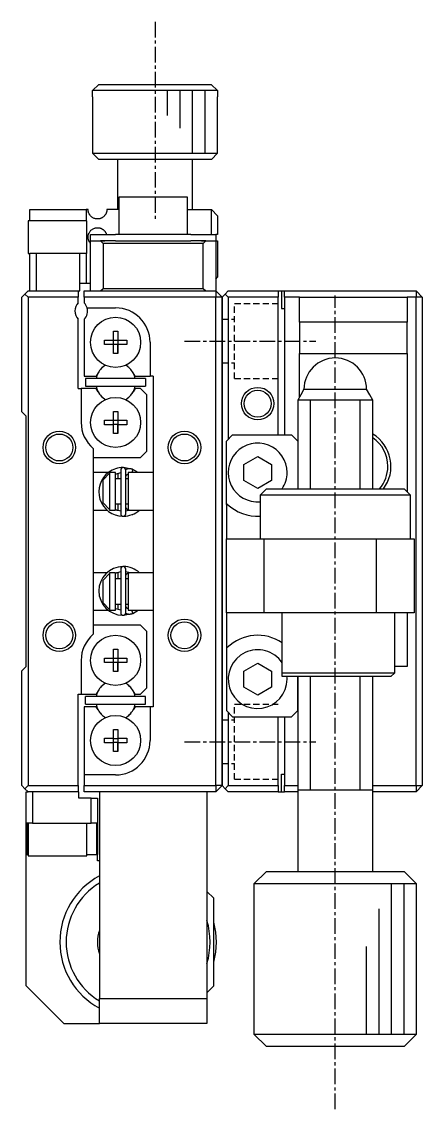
# Model space of a CAD drawing. Extents: x 10 to 345, y 10 to 214.
# Drawn here: x 36.3 to 68.3, y 82.5 to 169.3 of the extents above; entities that cross this region are included whole.
import ezdxf

# ---------------------------------------------------------------- set-up
doc = ezdxf.new("R2010")
doc.units = 0
doc.linetypes.add('CENTER', pattern=[2, 1.25, -0.25, 0.25, -0.25])
doc.linetypes.add('DASHED', pattern=[0.75, 0.5, -0.25])
doc.layers.get('0').update_dxf_attribs({"linetype": 'CONTINUOUS'})
doc.layers.add('CENTER', color=1, linetype='CENTER')

msp = doc.modelspace()

# ---------------------------------------------------------------- linework, layer by layer
at = {"color": 7, "linetype": 'CONTINUOUS'}
for p, q in [((42.002, 163.817), (42.504, 164.317)), ((42.504, 164.317), (51.468, 164.317)), ((51.468, 164.317), (51.97, 163.817)), ((41.986, 163.317), (42.002, 163.317)), ((41.986, 163.317), (41.986, 158.817)), ((51.97, 163.817), (42.002, 163.817)), ((42.002, 163.317), (42.002, 163.817)), ((51.97, 163.817), (51.97, 163.317)), ((51.97, 163.317), (51.986, 163.317)), ((51.986, 158.817), (51.986, 163.317)), ((41.986, 158.817), (51.986, 158.817)), ((41.986, 158.817), (42.486, 158.317)), ((51.486, 158.317), (42.486, 158.317)), ((43.986, 158.317), (43.986, 154.317)), ((49.986, 154.317), (49.986, 158.317)), ((51.486, 158.317), (51.986, 158.817)), ((49.586, 155.317), (44.086, 155.317)), ((44.086, 155.317), (44.086, 152.317)), ((49.586, 152.317), (49.586, 155.317)), ((36.986, 154.317), (41.486, 154.317)), ((36.986, 153.417), (36.986, 154.317)), ((41.486, 154.317), (41.486, 153.417)), ((41.636, 154.317), (41.486, 154.317)), ((41.636, 154.304), (41.636, 154.317)), ((41.636, 154.292), (41.636, 154.304)), ((41.637, 154.28), (41.636, 154.292)), ((41.637, 154.268), (41.637, 154.28)), ((41.638, 154.255), (41.637, 154.268)), ((41.64, 154.24), (41.638, 154.255)), ((41.641, 154.225), (41.64, 154.24)), ((41.643, 154.21), (41.641, 154.225)), ((41.646, 154.196), (41.643, 154.21)), ((41.648, 154.181), (41.646, 154.196)), ((41.651, 154.168), (41.648, 154.181)), ((41.657, 154.14), (41.651, 154.168)), ((41.664, 154.113), (41.657, 154.14)), ((41.672, 154.088), (41.664, 154.113)), ((41.68, 154.063), (41.672, 154.088)), ((41.689, 154.04), (41.68, 154.063)), ((41.698, 154.018), (41.689, 154.04)), ((41.718, 153.976), (41.698, 154.018)), ((41.739, 153.937), (41.718, 153.976)), ((41.762, 153.9), (41.739, 153.937)), ((41.793, 153.858), (41.762, 153.9)), ((41.826, 153.818), (41.793, 153.858)), ((41.862, 153.78), (41.826, 153.818)), ((41.899, 153.746), (41.862, 153.78)), ((41.938, 153.715), (41.899, 153.746)), ((42.857, 153.733), (42.827, 153.71)), ((42.883, 153.756), (42.857, 153.733)), ((42.909, 153.78), (42.883, 153.756)), ((42.935, 153.806), (42.909, 153.78)), ((42.959, 153.833), (42.935, 153.806)), ((42.982, 153.862), (42.959, 153.833)), ((43.004, 153.892), (42.982, 153.862)), ((43.019, 153.915), (43.004, 153.892)), ((43.033, 153.939), (43.019, 153.915)), ((43.047, 153.963), (43.033, 153.939)), ((43.06, 153.988), (43.047, 153.963)), ((43.072, 154.013), (43.06, 153.988)), ((43.082, 154.039), (43.072, 154.013)), ((43.092, 154.065), (43.082, 154.039)), ((43.101, 154.091), (43.092, 154.065)), ((43.109, 154.119), (43.101, 154.091)), ((43.116, 154.147), (43.109, 154.119)), ((43.122, 154.176), (43.116, 154.147)), ((43.127, 154.204), (43.122, 154.176)), ((43.131, 154.232), (43.127, 154.204)), ((43.134, 154.26), (43.131, 154.232)), ((43.135, 154.289), (43.134, 154.26)), ((43.136, 154.317), (43.135, 154.289)), ((44.086, 154.317), (43.136, 154.317)), ((49.586, 154.317), (51.486, 154.317)), ((51.486, 152.317), (51.486, 154.317)), ((51.986, 153.817), (51.486, 154.317)), ((51.986, 153.817), (51.986, 152.317)), ((41.536, 153.417), (36.836, 153.417)), ((36.836, 153.417), (36.836, 150.817)), ((41.536, 150.817), (41.536, 153.417)), ((41.979, 153.687), (41.938, 153.715)), ((42.022, 153.661), (41.979, 153.687)), ((42.068, 153.638), (42.022, 153.661)), ((42.117, 153.616), (42.068, 153.638)), ((42.17, 153.599), (42.117, 153.616)), ((42.224, 153.585), (42.17, 153.599)), ((42.265, 153.577), (42.224, 153.585)), ((42.233, 152.851), (42.278, 152.859)), ((42.307, 153.571), (42.265, 153.577)), ((42.278, 152.859), (42.325, 152.864)), ((42.351, 153.568), (42.307, 153.571)), ((42.325, 152.864), (42.373, 152.867)), ((42.395, 153.567), (42.351, 153.568)), ((42.373, 152.867), (42.422, 152.866)), ((42.44, 153.569), (42.395, 153.567)), ((42.422, 152.866), (42.472, 152.862)), ((42.485, 153.574), (42.44, 153.569)), ((42.472, 152.862), (42.523, 152.854)), ((42.532, 153.581), (42.485, 153.574)), ((42.566, 153.589), (42.532, 153.581)), ((42.6, 153.598), (42.566, 153.589)), ((42.635, 153.609), (42.6, 153.598)), ((42.669, 153.622), (42.635, 153.609)), ((42.701, 153.636), (42.669, 153.622)), ((42.733, 153.652), (42.701, 153.636)), ((42.765, 153.67), (42.733, 153.652)), ((42.796, 153.689), (42.765, 153.67)), ((42.827, 153.71), (42.796, 153.689)), ((41.636, 152.14), (41.637, 152.15)), ((41.636, 152.13), (41.636, 152.14)), ((41.636, 152.119), (41.636, 152.13)), ((41.636, 152.109), (41.636, 152.119)), ((41.636, 152.098), (41.636, 152.109)), ((41.636, 152.087), (41.636, 152.098)), ((41.637, 152.077), (41.636, 152.087)), ((41.637, 152.161), (41.638, 152.172)), ((41.637, 152.15), (41.637, 152.161)), ((41.638, 152.066), (41.637, 152.077)), ((41.638, 152.172), (41.639, 152.182)), ((41.639, 152.053), (41.638, 152.066)), ((41.639, 152.182), (41.64, 152.192)), ((41.64, 152.039), (41.639, 152.053)), ((41.64, 152.192), (41.641, 152.205)), ((41.641, 152.026), (41.64, 152.039)), ((41.641, 152.205), (41.643, 152.218)), ((41.643, 152.01), (41.641, 152.026)), ((41.643, 152.218), (41.645, 152.231)), ((41.646, 151.994), (41.643, 152.01)), ((41.645, 152.231), (41.647, 152.243)), ((41.649, 151.979), (41.646, 151.994)), ((41.647, 152.243), (41.65, 152.26)), ((41.65, 152.26), (41.653, 152.276)), ((41.653, 152.276), (41.656, 152.291)), ((41.656, 152.291), (41.664, 152.32)), ((41.664, 152.32), (41.672, 152.346)), ((41.672, 152.346), (41.68, 152.372)), ((41.68, 152.372), (41.69, 152.396)), ((41.69, 152.396), (41.7, 152.42)), ((41.7, 152.42), (41.71, 152.442)), ((41.71, 152.442), (41.737, 152.493)), ((41.737, 152.493), (41.766, 152.539)), ((41.766, 152.539), (41.797, 152.583)), ((41.797, 152.583), (41.832, 152.623)), ((41.832, 152.623), (41.868, 152.66)), ((41.836, 151.817), (41.836, 152.317)), ((41.836, 152.317), (43.836, 152.317)), ((41.868, 152.66), (41.907, 152.694)), ((41.907, 152.694), (41.953, 152.729)), ((41.953, 152.729), (42.002, 152.761)), ((42.002, 152.761), (42.054, 152.79)), ((42.054, 152.79), (42.096, 152.809)), ((42.096, 152.809), (42.14, 152.826)), ((42.14, 152.826), (42.186, 152.84)), ((42.186, 152.84), (42.233, 152.851)), ((42.523, 152.854), (42.563, 152.846)), ((42.563, 152.846), (42.603, 152.835)), ((42.603, 152.835), (42.644, 152.821)), ((42.644, 152.821), (42.675, 152.809)), ((42.675, 152.809), (42.706, 152.795)), ((42.706, 152.795), (42.736, 152.78)), ((42.736, 152.78), (42.767, 152.763)), ((42.767, 152.763), (42.791, 152.748)), ((42.791, 152.748), (42.815, 152.732)), ((42.815, 152.732), (42.838, 152.715)), ((42.838, 152.715), (42.861, 152.697)), ((42.861, 152.697), (42.885, 152.677)), ((42.885, 152.677), (42.907, 152.656)), ((42.907, 152.656), (42.929, 152.634)), ((42.929, 152.634), (42.95, 152.61)), ((42.95, 152.61), (42.97, 152.587)), ((42.97, 152.587), (42.989, 152.562)), ((42.989, 152.562), (43.007, 152.536)), ((43.007, 152.536), (43.025, 152.51)), ((43.025, 152.51), (43.041, 152.481)), ((43.041, 152.481), (43.057, 152.452)), ((43.057, 152.452), (43.071, 152.422)), ((43.071, 152.422), (43.084, 152.391)), ((43.084, 152.391), (43.093, 152.366)), ((43.093, 152.366), (43.101, 152.342)), ((43.101, 152.342), (43.109, 152.317)), ((49.836, 152.317), (43.836, 152.317)), ((49.836, 152.317), (51.836, 152.317)), ((51.836, 152.317), (51.836, 151.817)), ((51.986, 152.317), (51.836, 152.317)), ((41.652, 151.964), (41.649, 151.979)), ((41.655, 151.949), (41.652, 151.964)), ((41.658, 151.935), (41.655, 151.949)), ((41.666, 151.906), (41.658, 151.935)), ((41.675, 151.879), (41.666, 151.906)), ((41.684, 151.852), (41.675, 151.879)), ((41.694, 151.827), (41.684, 151.852)), ((41.704, 151.804), (41.694, 151.827)), ((41.727, 151.758), (41.704, 151.804)), ((41.752, 151.715), (41.727, 151.758)), ((41.779, 151.676), (41.752, 151.715)), ((41.808, 151.639), (41.779, 151.676)), ((41.835, 151.607), (41.808, 151.639)), ((41.836, 147.817), (41.836, 151.817)), ((41.836, 151.817), (42.636, 151.817)), ((42.836, 151.617), (42.636, 151.817)), ((42.636, 151.817), (42.964, 151.817)), ((42.964, 151.817), (42.636, 151.817)), ((50.836, 151.617), (42.836, 151.617)), ((42.836, 151.617), (42.836, 148.017)), ((43.836, 151.817), (42.964, 151.817)), ((43.836, 151.817), (49.836, 151.817)), ((50.708, 151.817), (49.836, 151.817)), ((50.708, 151.817), (51.036, 151.817)), ((51.036, 151.817), (50.708, 151.817)), ((51.036, 151.817), (50.836, 151.617)), ((50.836, 148.017), (50.836, 151.617)), ((51.036, 151.817), (51.836, 151.817)), ((51.836, 151.817), (51.836, 147.817)), ((51.836, 151.817), (51.986, 151.817)), ((51.986, 151.817), (51.986, 148.917)), ((36.836, 150.817), (36.986, 150.817)), ((36.986, 147.817), (36.986, 150.817)), ((37.486, 150.817), (36.986, 150.817)), ((37.486, 150.817), (37.486, 147.817)), ((40.986, 150.817), (37.486, 150.817)), ((40.986, 148.417), (40.986, 150.817)), ((41.486, 150.817), (40.986, 150.817)), ((41.486, 150.817), (41.536, 150.817)), ((41.486, 150.817), (41.486, 148.417)), ((51.836, 148.767), (51.986, 148.917)), ((36.586, 147.567), (36.836, 147.817)), ((36.836, 147.817), (40.836, 147.817)), ((40.836, 147.817), (40.986, 147.817)), ((40.836, 147.817), (40.836, 147.317)), ((40.986, 147.817), (40.986, 148.417)), ((41.486, 148.417), (40.986, 148.417)), ((41.336, 147.817), (51.836, 147.817)), ((41.336, 147.317), (41.336, 147.817)), ((41.836, 148.417), (41.486, 148.417)), ((42.636, 147.817), (42.836, 148.017)), ((42.836, 148.017), (50.836, 148.017)), ((50.836, 148.017), (51.036, 147.817)), ((51.836, 147.817), (51.836, 147.317)), ((52.336, 147.317), (51.836, 147.817)), ((52.586, 147.567), (52.836, 147.817)), ((52.836, 147.817), (56.836, 147.817)), ((56.836, 147.817), (56.836, 147.317)), ((56.836, 147.817), (57.086, 147.817)), ((57.086, 147.817), (57.086, 146.417)), ((57.086, 147.817), (57.336, 147.817)), ((57.336, 147.817), (67.836, 147.817)), ((57.336, 147.317), (57.336, 147.817)), ((67.836, 147.817), (67.836, 147.317)), ((68.336, 147.317), (67.836, 147.817)), ((36.586, 147.567), (36.336, 147.317)), ((36.336, 138.167), (36.336, 147.317)), ((36.836, 147.317), (36.586, 147.567)), ((36.836, 147.317), (36.836, 108.317)), ((40.836, 147.317), (36.836, 147.317)), ((40.836, 146.878), (40.836, 147.317)), ((41.336, 147.317), (41.336, 146.878)), ((51.836, 147.317), (41.336, 147.317)), ((51.836, 108.317), (51.836, 147.317)), ((52.336, 147.317), (51.836, 147.317)), ((52.336, 147.317), (52.586, 147.567)), ((52.336, 147.317), (52.336, 108.317)), ((52.336, 108.317), (52.336, 147.317)), ((52.836, 147.317), (52.586, 147.567)), ((56.836, 147.317), (52.836, 147.317)), ((52.836, 147.317), (52.836, 135.967)), ((56.836, 136.317), (56.836, 147.317)), ((58.536, 147.317), (57.336, 147.317)), ((57.336, 147.317), (57.336, 136.317)), ((58.536, 145.317), (58.536, 147.317)), ((58.536, 147.317), (67.136, 147.317)), ((67.136, 147.317), (67.136, 145.317)), ((67.836, 147.317), (67.136, 147.317)), ((67.836, 108.317), (67.836, 147.317)), ((68.336, 147.317), (67.836, 147.317)), ((68.336, 147.317), (68.336, 108.317)), ((41.554, 146.467), (43.836, 146.467)), ((57.086, 146.417), (57.336, 146.417)), ((40.836, 140.017), (40.836, 145.555)), ((41.336, 145.555), (41.336, 141.017)), ((58.536, 145.317), (58.536, 142.817)), ((67.136, 145.317), (58.536, 145.317)), ((67.136, 142.817), (67.136, 145.317)), ((43.656, 144.603), (44.016, 144.603)), ((43.656, 143.897), (43.656, 144.603)), ((44.016, 144.603), (44.016, 143.897)), ((44.016, 144.603), (44.016, 143.897)), ((42.949, 143.897), (43.656, 143.897)), ((42.949, 143.537), (42.949, 143.897)), ((43.656, 143.537), (42.949, 143.537)), ((43.666, 143.886), (43.656, 143.897)), ((43.666, 143.547), (43.656, 143.537)), ((43.656, 142.83), (43.656, 143.537)), ((43.666, 143.547), (43.666, 143.886)), ((43.666, 143.886), (44.005, 143.886)), ((44.005, 143.547), (43.666, 143.547)), ((44.005, 143.886), (44.016, 143.897)), ((44.005, 143.886), (44.005, 143.547)), ((44.005, 143.547), (44.016, 143.537)), ((44.016, 143.897), (44.722, 143.897)), ((44.016, 143.537), (44.016, 142.83)), ((44.722, 143.537), (44.016, 143.537)), ((44.016, 142.83), (44.016, 143.537)), ((44.722, 143.897), (44.722, 143.537)), ((46.586, 143.717), (46.586, 141.017)), ((44.016, 142.83), (43.656, 142.83)), ((58.536, 142.817), (67.136, 142.817)), ((58.536, 139.361), (58.536, 142.817)), ((67.136, 142.817), (67.136, 131.767)), ((41.336, 141.017), (42.285, 141.017)), ((46.236, 140.817), (41.436, 140.817)), ((41.436, 140.817), (41.436, 140.217)), ((42.435, 141.277), (42.285, 141.017)), ((45.387, 141.017), (45.236, 141.277)), ((45.387, 141.017), (46.586, 141.017)), ((46.236, 140.817), (46.236, 140.217)), ((46.836, 141.017), (46.586, 141.017)), ((46.836, 141.017), (46.836, 114.617)), ((40.836, 140.017), (41.086, 140.017)), ((41.086, 140.017), (41.086, 137.317)), ((42.285, 140.017), (41.086, 140.017)), ((41.436, 140.217), (46.236, 140.217)), ((42.435, 139.757), (42.285, 140.017)), ((45.387, 140.017), (45.236, 139.757)), ((45.836, 140.017), (45.387, 140.017)), ((46.336, 139.517), (45.836, 140.017)), ((58.886, 139.967), (58.636, 139.534)), ((58.886, 139.967), (61.363, 139.967)), ((61.363, 139.967), (63.886, 139.967)), ((64.136, 139.534), (63.886, 139.967)), ((46.336, 135.017), (46.336, 139.517)), ((58.636, 139.534), (58.386, 139.101)), ((61.359, 139.101), (58.386, 139.101)), ((58.386, 139.101), (58.386, 132.017)), ((64.386, 139.101), (61.359, 139.101)), ((64.386, 139.101), (64.136, 139.534)), ((64.386, 132.017), (64.386, 139.101)), ((36.336, 138.167), (36.686, 137.817)), ((43.656, 138.203), (44.016, 138.203)), ((43.656, 137.497), (43.656, 138.203)), ((44.016, 138.203), (44.016, 137.497)), ((44.016, 138.203), (44.016, 137.497)), ((36.686, 117.817), (36.686, 137.817)), ((42.949, 137.497), (43.656, 137.497)), ((42.949, 137.137), (42.949, 137.497)), ((43.666, 137.486), (43.656, 137.497)), ((43.666, 137.147), (43.666, 137.486)), ((43.666, 137.486), (44.005, 137.486)), ((44.005, 137.486), (44.016, 137.497)), ((44.005, 137.486), (44.005, 137.147)), ((44.016, 137.497), (44.722, 137.497)), ((44.722, 137.497), (44.722, 137.137)), ((43.656, 137.137), (42.949, 137.137)), ((43.666, 137.147), (43.656, 137.137)), ((43.656, 136.43), (43.656, 137.137)), ((44.016, 136.43), (43.656, 136.43)), ((44.005, 137.147), (43.666, 137.147)), ((44.005, 137.147), (44.016, 137.137)), ((44.016, 137.137), (44.016, 136.43)), ((44.722, 137.137), (44.016, 137.137)), ((44.016, 136.43), (44.016, 137.137)), ((53.186, 136.317), (52.686, 135.817)), ((52.686, 130.769), (52.686, 135.817)), ((53.186, 136.317), (57.886, 136.317)), ((58.386, 135.817), (57.886, 136.317)), ((58.386, 135.817), (58.386, 132.017)), ((42.036, 135.238), (42.036, 120.396)), ((45.836, 134.517), (46.336, 135.017)), ((42.036, 134.517), (45.836, 134.517)), ((54.086, 133.952), (55.186, 134.587)), ((54.086, 132.682), (54.086, 133.952)), ((55.186, 134.587), (56.286, 133.952)), ((56.286, 133.952), (56.286, 132.682)), ((43.257, 133.317), (42.036, 133.317)), ((42.836, 132.733), (43.336, 133.263)), ((43.336, 133.317), (43.336, 133.263)), ((43.836, 133.317), (43.336, 133.317)), ((43.336, 133.263), (43.336, 130.371)), ((43.836, 130.317), (43.836, 133.317)), ((43.836, 133.197), (44.242, 133.308)), ((44.036, 132.817), (44.036, 133.267)), ((44.242, 133.52), (44.242, 130.02)), ((45.215, 133.559), (44.467, 133.718)), ((44.671, 133.566), (44.64, 133.552)), ((44.642, 130.02), (44.642, 133.52)), ((44.642, 132.919), (44.643, 132.933)), ((44.643, 132.933), (44.644, 132.948)), ((44.644, 132.948), (44.645, 132.962)), ((44.645, 132.962), (44.648, 132.977)), ((44.648, 132.977), (44.651, 132.991)), ((44.651, 132.991), (44.655, 133.005)), ((44.655, 133.005), (44.659, 133.019)), ((44.659, 133.019), (44.664, 133.033)), ((44.664, 133.033), (44.67, 133.047)), ((44.67, 133.047), (44.677, 133.06)), ((44.703, 133.578), (44.671, 133.566)), ((44.677, 133.06), (44.684, 133.073)), ((44.684, 133.073), (44.692, 133.085)), ((44.692, 133.085), (44.7, 133.097)), ((44.7, 133.097), (44.709, 133.109)), ((44.736, 133.589), (44.703, 133.578)), ((44.709, 133.109), (44.718, 133.12)), ((44.718, 133.12), (44.728, 133.131)), ((44.728, 133.131), (44.739, 133.141)), ((44.769, 133.598), (44.736, 133.589)), ((44.739, 133.141), (44.75, 133.151)), ((44.75, 133.151), (44.762, 133.16)), ((44.762, 133.16), (44.774, 133.169)), ((44.803, 133.606), (44.769, 133.598)), ((44.774, 133.169), (44.786, 133.177)), ((44.786, 133.177), (44.799, 133.184)), ((44.799, 133.184), (44.812, 133.191)), ((44.837, 133.612), (44.803, 133.606)), ((44.812, 133.191), (44.825, 133.197)), ((44.825, 133.197), (44.836, 133.201)), ((44.836, 133.317), (44.836, 130.317)), ((46.836, 133.317), (44.836, 133.317)), ((44.871, 133.616), (44.837, 133.612)), ((44.905, 133.618), (44.871, 133.616)), ((44.939, 133.619), (44.905, 133.618)), ((44.974, 133.618), (44.939, 133.619)), ((45.008, 133.615), (44.974, 133.618)), ((45.042, 133.611), (45.008, 133.615)), ((45.076, 133.605), (45.042, 133.611)), ((45.11, 133.597), (45.076, 133.605)), ((45.143, 133.587), (45.11, 133.597)), ((45.138, 133.331), (45.131, 133.317)), ((45.144, 133.345), (45.138, 133.331)), ((45.214, 133.559), (45.142, 133.317)), ((45.175, 133.576), (45.143, 133.587)), ((45.151, 133.36), (45.144, 133.345)), ((45.157, 133.374), (45.151, 133.36)), ((45.163, 133.389), (45.157, 133.374)), ((45.169, 133.404), (45.163, 133.389)), ((45.174, 133.418), (45.169, 133.404)), ((45.18, 133.433), (45.174, 133.418)), ((45.206, 133.564), (45.175, 133.576)), ((45.185, 133.447), (45.18, 133.433)), ((45.189, 133.46), (45.185, 133.447)), ((45.193, 133.473), (45.189, 133.46)), ((45.197, 133.485), (45.193, 133.473)), ((45.201, 133.497), (45.197, 133.485)), ((45.203, 133.508), (45.201, 133.497)), ((45.206, 133.518), (45.203, 133.508)), ((45.204, 133.565), (45.206, 133.564)), ((45.627, 133.317), (45.205, 133.563)), ((45.206, 133.564), (45.208, 133.562)), ((45.208, 133.528), (45.206, 133.518)), ((45.208, 133.562), (45.209, 133.559)), ((45.209, 133.536), (45.208, 133.528)), ((45.209, 133.559), (45.21, 133.555)), ((45.21, 133.543), (45.209, 133.536)), ((45.21, 133.555), (45.21, 133.55)), ((45.21, 133.55), (45.21, 133.543)), ((42.836, 130.9), (42.836, 132.733)), ((44.242, 132.817), (43.836, 132.817)), ((44.836, 132.817), (44.642, 132.817)), ((55.186, 132.047), (54.086, 132.682)), ((56.286, 132.682), (55.186, 132.047)), ((55.886, 132.017), (55.386, 131.517)), ((55.886, 132.017), (66.886, 132.017)), ((67.386, 131.517), (66.886, 132.017)), ((67.386, 131.517), (55.386, 131.517)), ((55.386, 131.517), (55.386, 128.017)), ((67.386, 128.017), (67.386, 131.517)), ((42.036, 130.317), (43.144, 130.317)), ((43.336, 130.371), (42.836, 130.9)), ((43.336, 130.371), (43.336, 130.317)), ((43.336, 130.317), (43.836, 130.317)), ((43.836, 130.817), (44.242, 130.817)), ((44.242, 130.232), (43.836, 130.342)), ((43.901, 130.317), (43.901, 130.317)), ((43.902, 130.317), (44.036, 130.317)), ((44.036, 130.317), (44.036, 130.817)), ((44.642, 130.817), (44.836, 130.817)), ((44.642, 130.615), (44.642, 130.621)), ((44.643, 130.601), (44.642, 130.615)), ((44.871, 130.279), (44.642, 130.232)), ((44.644, 130.586), (44.643, 130.601)), ((44.646, 130.571), (44.644, 130.586)), ((44.649, 130.557), (44.646, 130.571)), ((44.652, 130.543), (44.649, 130.557)), ((44.657, 130.529), (44.652, 130.543)), ((44.661, 130.515), (44.657, 130.529)), ((44.667, 130.501), (44.661, 130.515)), ((44.673, 130.487), (44.667, 130.501)), ((44.68, 130.474), (44.673, 130.487)), ((44.687, 130.462), (44.68, 130.474)), ((44.695, 130.449), (44.687, 130.462)), ((44.704, 130.437), (44.695, 130.449)), ((44.713, 130.426), (44.704, 130.437)), ((44.723, 130.415), (44.713, 130.426)), ((44.733, 130.404), (44.723, 130.415)), ((44.744, 130.394), (44.733, 130.404)), ((44.755, 130.384), (44.744, 130.394)), ((44.767, 130.375), (44.755, 130.384)), ((44.779, 130.367), (44.767, 130.375)), ((44.792, 130.359), (44.779, 130.367)), ((44.805, 130.352), (44.792, 130.359)), ((44.818, 130.346), (44.805, 130.352)), ((44.832, 130.34), (44.818, 130.346)), ((44.836, 130.339), (44.832, 130.34)), ((44.836, 130.317), (46.836, 130.317)), ((44.983, 130.317), (44.871, 130.279)), ((52.755, 130.799), (52.686, 130.769)), ((52.686, 130.769), (52.686, 128.017)), ((45.146, 129.954), (45.147, 129.954)), ((45.147, 129.954), (45.15, 129.955)), ((45.15, 129.955), (45.152, 129.955)), ((45.152, 129.955), (45.153, 129.956)), ((45.153, 129.956), (45.154, 129.956)), ((45.154, 129.956), (45.206, 129.976)), ((45.202, 129.976), (45.204, 129.975)), ((45.204, 129.975), (45.204, 129.976)), ((45.206, 129.976), (45.204, 129.975)), ((45.207, 129.976), (45.206, 129.976)), ((52.686, 122.117), (52.686, 128.017)), ((52.686, 128.017), (55.686, 128.017)), ((55.686, 128.017), (55.686, 122.117)), ((55.686, 128.017), (64.686, 128.017)), ((64.686, 122.117), (64.686, 128.017)), ((64.686, 128.017), (67.686, 128.017)), ((67.686, 128.017), (67.686, 122.117)), ((43.144, 125.317), (42.036, 125.317)), ((42.836, 124.733), (43.336, 125.263)), ((43.145, 125.317), (43.144, 125.317)), ((43.336, 125.317), (43.336, 125.263)), ((43.836, 125.317), (43.336, 125.317)), ((43.336, 125.263), (43.336, 122.371)), ((43.836, 125.291), (44.242, 125.402)), ((43.836, 122.317), (43.836, 125.317)), ((44.036, 125.317), (43.902, 125.317)), ((44.036, 124.817), (44.036, 125.317)), ((44.242, 125.614), (44.242, 122.114)), ((44.642, 122.114), (44.642, 125.614)), ((44.642, 125.402), (44.871, 125.354)), ((44.645, 125.056), (44.648, 125.071)), ((44.648, 125.071), (44.651, 125.085)), ((44.651, 125.085), (44.655, 125.099)), ((44.655, 125.099), (44.659, 125.113)), ((44.659, 125.113), (44.664, 125.127)), ((44.664, 125.127), (44.67, 125.141)), ((44.67, 125.141), (44.677, 125.154)), ((44.677, 125.154), (44.684, 125.167)), ((44.684, 125.167), (44.692, 125.179)), ((44.692, 125.179), (44.7, 125.191)), ((44.7, 125.191), (44.709, 125.203)), ((44.709, 125.203), (44.718, 125.214)), ((44.718, 125.214), (44.728, 125.225)), ((44.728, 125.225), (44.739, 125.235)), ((44.739, 125.235), (44.75, 125.245)), ((44.75, 125.245), (44.762, 125.254)), ((44.762, 125.254), (44.774, 125.263)), ((44.774, 125.263), (44.786, 125.271)), ((44.786, 125.271), (44.799, 125.278)), ((44.799, 125.278), (44.812, 125.285)), ((44.812, 125.285), (44.825, 125.291)), ((44.825, 125.291), (44.836, 125.295)), ((44.836, 125.317), (44.836, 122.317)), ((46.836, 125.317), (44.836, 125.317)), ((44.871, 125.354), (44.984, 125.317)), ((45.145, 125.68), (45.144, 125.681)), ((45.147, 125.68), (45.145, 125.68)), ((45.148, 125.68), (45.147, 125.68)), ((45.149, 125.679), (45.148, 125.68)), ((45.15, 125.679), (45.149, 125.679)), ((45.152, 125.678), (45.15, 125.679)), ((45.153, 125.678), (45.152, 125.678)), ((45.154, 125.678), (45.153, 125.678)), ((45.157, 125.677), (45.154, 125.678)), ((45.159, 125.676), (45.157, 125.677)), ((45.206, 125.658), (45.159, 125.676)), ((45.204, 125.658), (45.204, 125.658)), ((45.206, 125.658), (45.204, 125.658)), ((45.207, 125.658), (45.206, 125.658)), ((42.836, 122.9), (42.836, 124.733)), ((44.242, 124.817), (43.836, 124.817)), ((44.642, 125.013), (44.643, 125.027)), ((44.836, 124.817), (44.642, 124.817)), ((44.643, 125.027), (44.644, 125.042)), ((44.644, 125.042), (44.645, 125.056)), ((43.336, 122.371), (42.836, 122.9)), ((43.836, 122.817), (44.242, 122.817)), ((44.036, 122.367), (44.036, 122.817)), ((44.642, 122.817), (44.836, 122.817)), ((44.642, 122.709), (44.642, 122.715)), ((44.643, 122.695), (44.642, 122.709)), ((44.644, 122.68), (44.643, 122.695)), ((44.646, 122.665), (44.644, 122.68)), ((44.649, 122.651), (44.646, 122.665)), ((44.652, 122.637), (44.649, 122.651)), ((44.657, 122.622), (44.652, 122.637)), ((44.661, 122.608), (44.657, 122.622)), ((44.667, 122.595), (44.661, 122.608)), ((44.673, 122.581), (44.667, 122.595)), ((44.68, 122.568), (44.673, 122.581)), ((44.687, 122.555), (44.68, 122.568)), ((44.695, 122.543), (44.687, 122.555)), ((44.704, 122.531), (44.695, 122.543)), ((44.713, 122.519), (44.704, 122.531)), ((44.723, 122.508), (44.713, 122.519)), ((44.733, 122.498), (44.723, 122.508)), ((44.744, 122.488), (44.733, 122.498)), ((44.755, 122.478), (44.744, 122.488)), ((44.767, 122.469), (44.755, 122.478)), ((44.779, 122.461), (44.767, 122.469)), ((44.792, 122.453), (44.779, 122.461)), ((42.036, 122.317), (43.257, 122.317)), ((43.258, 122.317), (43.258, 122.317)), ((43.336, 122.371), (43.336, 122.317)), ((43.336, 122.317), (43.836, 122.317)), ((44.242, 122.326), (43.836, 122.436)), ((44.468, 121.915), (45.152, 122.049)), ((44.64, 122.082), (44.652, 122.076)), ((44.652, 122.076), (44.683, 122.063)), ((44.683, 122.063), (44.716, 122.051)), ((44.716, 122.051), (44.749, 122.041)), ((44.749, 122.041), (44.782, 122.032)), ((44.782, 122.032), (44.816, 122.025)), ((44.805, 122.446), (44.792, 122.453)), ((44.818, 122.44), (44.805, 122.446)), ((44.816, 122.025), (44.85, 122.02)), ((44.832, 122.434), (44.818, 122.44)), ((44.836, 122.433), (44.832, 122.434)), ((44.836, 122.317), (46.836, 122.317)), ((44.85, 122.02), (44.884, 122.017)), ((44.884, 122.017), (44.919, 122.015)), ((44.919, 122.015), (44.953, 122.015)), ((44.953, 122.015), (44.987, 122.016)), ((44.987, 122.016), (45.022, 122.02)), ((45.022, 122.02), (45.056, 122.025)), ((45.056, 122.025), (45.089, 122.032)), ((45.089, 122.032), (45.123, 122.04)), ((45.123, 122.04), (45.156, 122.05)), ((45.138, 122.303), (45.131, 122.317)), ((45.144, 122.289), (45.138, 122.303)), ((45.214, 122.074), (45.142, 122.317)), ((45.151, 122.274), (45.144, 122.289)), ((45.157, 122.259), (45.151, 122.274)), ((45.156, 122.05), (45.188, 122.062)), ((45.163, 122.245), (45.157, 122.259)), ((45.169, 122.23), (45.163, 122.245)), ((45.174, 122.215), (45.169, 122.23)), ((45.18, 122.201), (45.174, 122.215)), ((45.185, 122.187), (45.18, 122.201)), ((45.189, 122.174), (45.185, 122.187)), ((45.188, 122.062), (45.206, 122.069)), ((45.193, 122.161), (45.189, 122.174)), ((45.197, 122.148), (45.193, 122.161)), ((45.201, 122.136), (45.197, 122.148)), ((45.203, 122.125), (45.201, 122.136)), ((45.206, 122.115), (45.203, 122.125)), ((45.204, 122.069), (45.206, 122.07)), ((45.205, 122.071), (45.627, 122.317)), ((45.208, 122.106), (45.206, 122.115)), ((45.206, 122.07), (45.208, 122.072)), ((45.209, 122.098), (45.208, 122.106)), ((45.208, 122.072), (45.209, 122.075)), ((45.21, 122.09), (45.209, 122.098)), ((45.209, 122.075), (45.21, 122.079)), ((45.21, 122.084), (45.21, 122.09)), ((45.21, 122.079), (45.21, 122.084)), ((55.686, 122.117), (52.686, 122.117)), ((52.686, 122.117), (52.686, 119.364)), ((64.686, 122.117), (55.686, 122.117)), ((57.136, 117.317), (57.136, 122.117)), ((67.686, 122.117), (64.686, 122.117)), ((66.136, 117.317), (66.136, 122.117)), ((67.136, 122.117), (67.136, 117.817)), ((45.836, 121.117), (42.036, 121.117)), ((46.336, 120.617), (45.836, 121.117)), ((46.336, 116.117), (46.336, 120.617)), ((43.656, 119.203), (44.016, 119.203)), ((43.656, 118.497), (43.656, 119.203)), ((44.016, 119.203), (44.016, 118.497)), ((44.016, 119.203), (44.016, 118.497)), ((52.686, 119.364), (52.755, 119.335)), ((52.686, 119.364), (52.686, 114.317)), ((41.086, 118.317), (41.086, 115.617)), ((42.949, 118.497), (43.656, 118.497)), ((42.949, 118.137), (42.949, 118.497)), ((43.656, 118.137), (42.949, 118.137)), ((43.666, 118.486), (43.656, 118.497)), ((43.666, 118.147), (43.656, 118.137)), ((43.656, 117.43), (43.656, 118.137)), ((43.666, 118.147), (43.666, 118.486)), ((43.666, 118.486), (44.005, 118.486)), ((44.005, 118.147), (43.666, 118.147)), ((44.005, 118.486), (44.016, 118.497)), ((44.005, 118.486), (44.005, 118.147)), ((44.005, 118.147), (44.016, 118.137)), ((44.016, 118.497), (44.722, 118.497)), ((44.016, 118.137), (44.016, 117.43)), ((44.722, 118.137), (44.016, 118.137)), ((44.016, 117.43), (44.016, 118.137)), ((44.722, 118.497), (44.722, 118.137)), ((36.686, 117.817), (36.336, 117.467)), ((36.336, 108.317), (36.336, 117.467)), ((44.016, 117.43), (43.656, 117.43)), ((54.086, 117.452), (55.186, 118.087)), ((54.086, 116.182), (54.086, 117.452)), ((55.186, 118.087), (56.286, 117.452)), ((56.286, 117.452), (56.286, 116.182)), ((57.136, 117.317), (66.136, 117.317)), ((57.136, 117.017), (57.136, 117.317)), ((65.836, 117.017), (66.136, 117.317)), ((67.136, 117.817), (66.136, 117.817)), ((65.836, 117.017), (57.136, 117.017)), ((58.386, 114.317), (58.386, 117.017)), ((58.386, 117.017), (58.386, 107.967)), ((64.386, 107.967), (64.386, 117.017)), ((40.836, 115.617), (41.086, 115.617)), ((40.836, 108.317), (40.836, 115.617)), ((41.086, 115.617), (42.285, 115.617)), ((42.435, 115.877), (42.285, 115.617)), ((45.387, 115.617), (45.236, 115.877)), ((45.387, 115.617), (45.836, 115.617)), ((45.836, 115.617), (46.336, 116.117)), ((55.186, 115.547), (54.086, 116.182)), ((56.286, 116.182), (55.186, 115.547)), ((41.436, 114.817), (41.436, 115.417)), ((46.236, 115.417), (41.436, 115.417)), ((41.436, 114.817), (46.236, 114.817)), ((46.236, 114.817), (46.236, 115.417)), ((42.285, 114.617), (41.336, 114.617)), ((41.336, 114.617), (41.336, 109.167)), ((42.435, 114.357), (42.285, 114.617)), ((45.387, 114.617), (45.236, 114.357)), ((46.586, 114.617), (45.387, 114.617)), ((46.586, 114.617), (46.586, 111.917)), ((46.836, 114.617), (46.586, 114.617)), ((52.686, 114.317), (53.186, 113.817)), ((52.836, 114.167), (52.836, 108.317)), ((53.186, 113.817), (57.886, 113.817)), ((56.836, 108.317), (56.836, 113.817)), ((57.336, 113.817), (57.336, 108.317)), ((57.886, 113.817), (58.386, 114.317)), ((42.949, 112.097), (43.656, 112.097)), ((42.949, 111.737), (42.949, 112.097)), ((43.656, 112.803), (44.016, 112.803)), ((43.656, 112.097), (43.656, 112.803)), ((43.666, 112.086), (43.656, 112.097)), ((43.666, 111.747), (43.666, 112.086)), ((43.666, 112.086), (44.005, 112.086)), ((44.005, 112.086), (44.016, 112.097)), ((44.005, 112.086), (44.005, 111.747)), ((44.016, 112.803), (44.016, 112.097)), ((44.016, 112.803), (44.016, 112.097)), ((44.016, 112.097), (44.722, 112.097)), ((44.722, 112.097), (44.722, 111.737)), ((43.656, 111.737), (42.949, 111.737)), ((43.666, 111.747), (43.656, 111.737)), ((43.656, 111.03), (43.656, 111.737)), ((44.005, 111.747), (43.666, 111.747)), ((44.005, 111.747), (44.016, 111.737)), ((44.016, 111.737), (44.016, 111.03)), ((44.722, 111.737), (44.016, 111.737)), ((44.016, 111.03), (44.016, 111.737)), ((44.016, 111.03), (43.656, 111.03)), ((41.336, 109.167), (41.336, 108.317)), ((43.836, 109.167), (41.336, 109.167)), ((57.086, 109.217), (57.336, 109.217)), ((57.086, 107.817), (57.086, 109.217)), ((36.336, 108.317), (36.586, 108.067)), ((36.586, 108.067), (36.836, 108.317)), ((36.836, 107.817), (36.586, 108.067)), ((36.686, 105.317), (36.686, 107.817)), ((36.686, 107.817), (36.836, 107.817)), ((36.836, 108.317), (40.836, 108.317)), ((40.836, 107.817), (36.836, 107.817)), ((37.186, 107.817), (37.186, 105.317)), ((40.836, 108.317), (40.836, 107.817)), ((40.886, 107.817), (40.836, 107.817)), ((40.886, 107.317), (40.886, 107.817)), ((41.336, 108.317), (51.836, 108.317)), ((41.336, 107.817), (41.336, 108.317)), ((42.536, 107.817), (41.336, 107.817)), ((51.136, 107.817), (42.536, 107.817)), ((42.536, 107.817), (42.536, 91.317)), ((51.136, 107.817), (42.536, 107.817)), ((51.136, 107.817), (51.136, 91.317)), ((51.836, 107.817), (51.136, 107.817)), ((52.336, 108.317), (51.836, 108.317)), ((51.836, 108.317), (51.836, 107.817)), ((52.336, 108.317), (51.836, 107.817)), ((52.336, 108.317), (52.586, 108.067)), ((52.586, 108.067), (52.836, 108.317)), ((52.836, 107.817), (52.586, 108.067)), ((52.836, 108.317), (56.836, 108.317)), ((56.836, 107.817), (52.836, 107.817)), ((56.836, 108.317), (56.836, 107.817)), ((56.836, 107.817), (57.086, 107.817)), ((57.086, 107.817), (57.336, 107.817)), ((57.336, 108.317), (58.386, 108.317)), ((57.336, 107.817), (57.336, 108.317)), ((58.386, 107.817), (57.336, 107.817)), ((58.386, 107.972), (58.386, 107.967)), ((58.386, 107.967), (61.291, 107.967)), ((58.386, 107.967), (58.386, 101.467)), ((58.386, 107.967), (58.386, 107.962)), ((61.291, 107.967), (61.386, 107.967)), ((61.386, 107.967), (61.459, 107.967)), ((61.459, 107.967), (64.386, 107.967)), ((64.386, 108.317), (67.836, 108.317)), ((64.386, 107.967), (64.386, 107.972)), ((64.386, 101.467), (64.386, 107.967)), ((64.386, 107.962), (64.386, 107.967)), ((67.836, 107.817), (64.386, 107.817)), ((67.836, 108.317), (67.836, 107.817)), ((67.836, 108.317), (68.336, 108.317)), ((67.836, 107.817), (68.336, 108.317)), ((41.886, 107.317), (40.886, 107.317)), ((41.886, 105.317), (41.886, 107.317)), ((41.886, 107.317), (42.386, 107.317)), ((42.386, 107.317), (42.386, 105.317)), ((37.186, 105.317), (36.686, 105.317)), ((36.686, 102.817), (36.686, 105.317)), ((36.755, 105.317), (36.755, 102.817)), ((36.836, 105.317), (36.836, 102.717)), ((37.186, 105.317), (41.886, 105.317)), ((41.536, 102.717), (41.536, 105.317)), ((42.386, 105.317), (41.886, 105.317)), ((42.346, 102.817), (42.346, 105.317)), ((42.386, 105.317), (42.386, 102.817)), ((36.755, 102.817), (36.686, 102.817)), ((36.686, 92.317), (36.686, 102.817)), ((36.755, 102.817), (36.836, 102.817)), ((36.836, 102.717), (41.536, 102.717)), ((41.536, 102.817), (42.346, 102.817)), ((42.386, 102.817), (42.346, 102.817)), ((42.386, 102.317), (42.386, 102.817)), ((42.536, 102.317), (42.386, 102.317)), ((55.886, 101.467), (54.886, 100.467)), ((55.886, 101.467), (61.336, 101.467)), ((61.336, 101.467), (66.886, 101.467)), ((67.886, 100.467), (66.886, 101.467)), ((61.327, 100.467), (54.886, 100.467)), ((54.886, 100.467), (54.886, 88.467)), ((67.886, 100.467), (61.327, 100.467)), ((67.886, 88.467), (67.886, 100.467)), ((51.686, 99.317), (51.136, 99.867)), ((51.686, 92.317), (51.686, 99.317)), ((36.686, 92.317), (39.686, 89.317)), ((51.136, 91.767), (51.686, 92.317)), ((42.536, 89.317), (42.536, 91.317)), ((42.536, 91.317), (51.136, 91.317)), ((51.136, 91.317), (51.136, 89.317)), ((39.686, 89.317), (42.536, 89.317)), ((51.136, 89.317), (42.536, 89.317)), ((54.886, 88.467), (67.886, 88.467)), ((54.886, 88.467), (55.886, 87.467)), ((66.886, 87.467), (67.886, 88.467)), ((66.886, 87.467), (55.886, 87.467))]:
    msp.add_line(p, q, dxfattribs=at)
at = {"color": 3, "linetype": 'CONTINUOUS'}
for p, q in [((47.986, 161.817), (47.986, 163.817)), ((48.986, 160.817), (48.986, 163.817)), ((49.986, 158.817), (49.986, 163.817)), ((50.986, 158.817), (50.986, 163.817)), ((59.386, 139.101), (59.386, 132.017)), ((63.386, 132.017), (63.386, 139.101)), ((59.386, 117.017), (59.386, 107.967)), ((63.386, 107.967), (63.386, 117.017)), ((65.886, 88.467), (65.886, 100.467)), ((66.886, 88.467), (66.886, 100.467)), ((64.886, 88.467), (64.886, 98.467)), ((63.886, 88.467), (63.886, 95.467))]:
    msp.add_line(p, q, dxfattribs=at)
at = {"color": 3, "linetype": 'DASHED'}
for p, q in [((53.336, 140.817), (53.336, 146.817)), ((53.336, 146.817), (56.836, 146.817)), ((52.336, 145.567), (53.336, 145.567)), ((52.336, 142.067), (53.336, 142.067)), ((53.336, 140.817), (56.836, 140.817)), ((53.336, 108.817), (53.336, 114.817)), ((53.336, 114.817), (56.836, 114.817)), ((52.336, 113.567), (53.336, 113.567)), ((52.336, 110.067), (53.336, 110.067)), ((53.336, 108.817), (56.836, 108.817))]:
    msp.add_line(p, q, dxfattribs=at)
at = {"color": 7, "linetype": 'CONTINUOUS'}
for centre, radius in [((43.836, 143.717), 2), ((55.186, 138.817), 1.3), ((55.186, 138.817), 1.075), ((43.836, 137.317), 2), ((39.336, 135.317), 1.075), ((49.336, 135.317), 1.075), ((39.336, 120.317), 1.075), ((49.336, 120.317), 1.075), ((43.836, 118.317), 2), ((43.836, 111.917), 2)]:
    msp.add_circle(centre, radius, dxfattribs=at)
at = {"color": 3, "linetype": 'CONTINUOUS'}
for centre in [(39.336, 135.317), (49.336, 135.317), (39.336, 120.317), (49.336, 120.317)]:
    msp.add_circle(centre, 1.3, dxfattribs=at)
at = {"color": 7, "linetype": 'CONTINUOUS'}
for centre, radius, start, end in [((41.586, 146.217), 1, 138.59038, 221.40962), ((40.586, 146.217), 1, 14.47751, 41.40962), ((40.586, 146.217), 1, 318.59038, 14.47751), ((43.836, 143.717), 2.75, 0, 90), ((61.386, 139.967), 2.5, 0, 180), ((43.836, 140.517), 1.587, 135.00025, 169.10691), ((43.951, 140.402), 1.75, 121.88153, 150), ((43.836, 140.517), 1.587, 120.43318, 135.00025), ((43.836, 140.517), 1.587, 44.99975, 59.56682), ((43.721, 140.402), 1.75, 30, 58.11847), ((43.836, 140.517), 1.587, 10.89309, 44.99975), ((43.836, 140.517), 1.587, 190.89302, 225.00025), ((43.836, 140.517), 1.587, 314.99975, 349.10698), ((43.951, 140.632), 1.75, 210, 238.11847), ((43.836, 140.517), 1.587, 225.00025, 239.56674), ((43.836, 140.517), 1.587, 300.43326, 314.99975), ((43.721, 140.632), 1.75, 301.88153, 330), ((43.836, 137.317), 2.75, 180, 229.11481), ((62.836, 133.817), 3, 323.1301, 58.89108), ((55.186, 133.317), 2.35, 0, 274.88214), ((62.836, 133.817), 2.75, 0, 55.69235), ((62.836, 133.817), 2.75, 319.11481, 0), ((44.443, 131.77), 1.949, 125.774, 269.15248), ((44.445, 131.762), 1.957, 90.86171, 125.68461), ((44.442, 133.52), 0.2, 0, 180), ((55.186, 133.317), 2.35, 326.41376, 0), ((44.441, 131.774), 1.953, 270.80821, 311.73778), ((55.186, 133.317), 3.5, 226.01099, 273.27583), ((44.442, 130.02), 0.2, 180, 0), ((44.442, 123.864), 1.949, 90.74409, 269.19748), ((44.442, 125.614), 0.2, 0, 180), ((44.441, 123.86), 1.953, 48.26448, 89.16258), ((44.442, 122.114), 0.2, 180, 0), ((43.836, 118.317), 2.75, 130.88519, 180), ((55.186, 116.817), 3.5, 56.14156, 133.98901), ((55.186, 116.817), 2.35, 33.92311, 0), ((43.951, 115.002), 1.75, 121.88153, 150), ((43.836, 115.117), 1.587, 120.43326, 134.99975), ((43.836, 115.117), 1.587, 45.00025, 59.56674), ((43.721, 115.002), 1.75, 30, 58.11847), ((55.186, 116.817), 2.35, 0, 4.88214), ((43.836, 115.117), 1.587, 134.99975, 169.10698), ((43.836, 115.117), 1.587, 10.89302, 45.00025), ((43.836, 115.117), 1.587, 190.89309, 224.99975), ((43.836, 115.117), 1.587, 315.00025, 349.10691), ((43.951, 115.232), 1.75, 210, 238.11847), ((43.836, 115.117), 1.587, 224.99975, 239.56682), ((43.836, 115.117), 1.587, 300.43318, 315.00025), ((43.721, 115.232), 1.75, 301.88153, 330), ((43.836, 111.917), 2.75, 270, 0), ((45.386, 95.817), 6, 118.35935, 241.64065), ((45.386, 95.817), 5.5, 121.21037, 238.78963), ((45.386, 95.817), 6, 343.40216, 16.59784), ((45.386, 95.817), 6.5, 345.74997, 14.25003), ((45.386, 95.817), 3, 161.80513, 198.19487)]:
    msp.add_arc(centre, radius, start, end, dxfattribs=at)
at = {"layer": 'CENTER', "color": 1, "linetype": 'CENTER'}
for p, q in [((46.986, 169.317), (46.986, 153.317)), ((61.386, 82.467), (61.386, 147.467)), ((49.336, 143.817), (59.836, 143.817)), ((49.336, 111.817), (59.836, 111.817))]:
    msp.add_line(p, q, dxfattribs=at)

doc.saveas('drawing.dxf')
